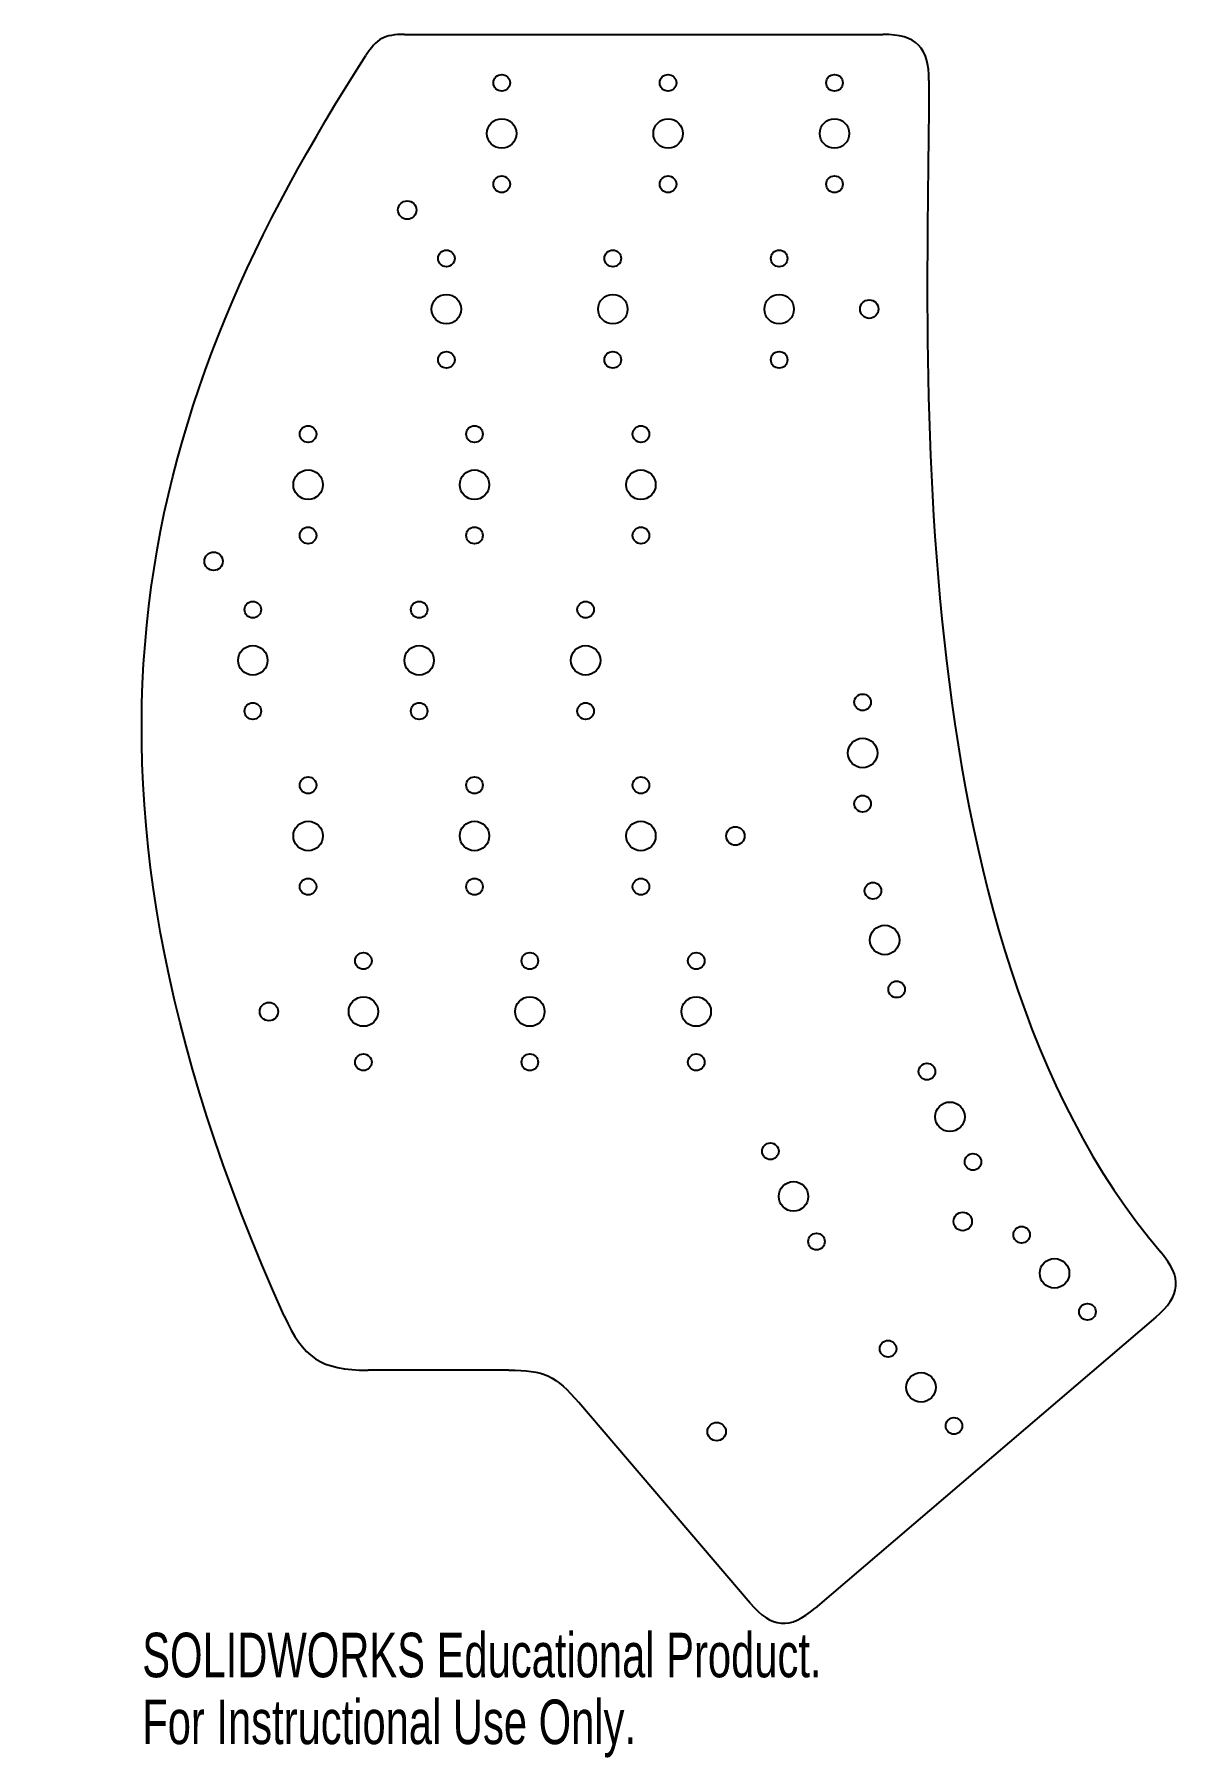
# Model space of a CAD drawing. Header units: millimetres. Extents: x -22 to 102, y -260 to -73.
import ezdxf

# ---------------------------------------------------------------- set-up
doc = ezdxf.new("R2010")
doc.units = ezdxf.units.MM
doc.styles.add('SLDTEXTSTYLE0', font='TXT', dxfattribs={"width": 0.7})

msp = doc.modelspace()

# ---------------------------------------------------------------- linework, layer by layer
at = {"color": 7, "linetype": 'Continuous', "lineweight": 25}
for p, q in [((18.11, -72.96), (69.99, -72.96)), ((99.59, -212.12), (62.63, -243.68)), ((29.4, -217.86), (14.16, -217.86)), ((55.58, -243.12), (37, -221.37))]:
    msp.add_line(p, q, dxfattribs=at)
for centre, radius in [((28.64, -78.21), 0.9), ((46.69, -78.21), 0.9), ((64.74, -78.21), 0.9), ((28.64, -83.71), 1.6), ((46.69, -83.71), 1.6), ((64.74, -83.71), 1.6), ((28.64, -89.21), 0.9), ((46.69, -89.21), 0.9), ((64.74, -89.21), 0.9), ((18.39, -92.01), 1), ((22.64, -97.26), 0.9), ((40.69, -97.26), 0.9), ((58.74, -97.26), 0.9), ((22.64, -102.76), 1.6), ((40.69, -102.76), 1.6), ((58.74, -102.76), 1.6), ((68.51, -102.76), 1), ((22.64, -108.26), 0.9), ((40.69, -108.26), 0.9), ((58.74, -108.26), 0.9), ((7.64, -116.31), 0.9), ((25.69, -116.31), 0.9), ((43.74, -116.31), 0.9), ((7.64, -121.81), 1.6), ((25.69, -121.81), 1.6), ((43.74, -121.81), 1.6), ((7.64, -127.31), 0.9), ((25.69, -127.31), 0.9), ((43.74, -127.31), 0.9), ((-2.61, -130.11), 1), ((1.64, -135.36), 0.9), ((19.69, -135.36), 0.9), ((37.74, -135.36), 0.9), ((1.64, -140.86), 1.6), ((19.69, -140.86), 1.6), ((37.74, -140.86), 1.6), ((1.64, -146.36), 0.9), ((19.69, -146.36), 0.9), ((37.74, -146.36), 0.9), ((67.79, -145.41), 0.9), ((67.79, -150.91), 1.6), ((7.64, -154.41), 0.9), ((25.69, -154.41), 0.9), ((43.74, -154.41), 0.9), ((67.79, -156.41), 0.9), ((7.64, -159.91), 1.6), ((25.69, -159.91), 1.6), ((43.74, -159.91), 1.6), ((53.99, -159.91), 1), ((7.64, -165.41), 0.9), ((25.69, -165.41), 0.9), ((43.74, -165.41), 0.9), ((68.91, -165.85), 0.9), ((70.19, -171.2), 1.6), ((13.64, -173.46), 0.9), ((31.69, -173.46), 0.9), ((49.74, -173.46), 0.9), ((71.48, -176.55), 0.9), ((13.64, -178.96), 1.6), ((31.69, -178.96), 1.6), ((49.74, -178.96), 1.6), ((3.39, -178.96), 1), ((13.64, -184.46), 0.9), ((31.69, -184.46), 0.9), ((49.74, -184.46), 0.9), ((74.77, -185.47), 0.9), ((77.26, -190.37), 1.6), ((57.79, -194.11), 0.9), ((79.76, -195.27), 0.9), ((60.29, -199.01), 1.6), ((78.65, -201.73), 1), ((62.79, -203.91), 0.9), ((85.04, -203.17), 0.9), ((88.61, -207.35), 1.6), ((92.18, -211.53), 0.9), ((70.55, -215.54), 0.9), ((74.13, -219.72), 1.6), ((51.96, -224.52), 1), ((77.7, -223.91), 0.9)]:
    msp.add_circle(centre, radius, dxfattribs=at)
for points in [[(18.11, -72.96), (15.93, -72.96), (15.08, -73.42), (13.9, -75.26)], [(74.99, -77.96), (74.99, -74.37), (73.61, -72.96), (69.99, -72.96)], [(5.04, -211.97), (-22.04, -151.78), (-9.97, -112.41), (13.9, -75.26)], [(74.99, -77.96), (74.99, -104.44), (70.97, -170.91), (100.14, -205.07)], [(99.59, -212.12), (102.32, -209.78), (102.49, -207.82), (100.14, -205.07)], [(5.04, -211.97), (7.09, -216.5), (8.99, -217.86), (14.16, -217.86)], [(29.4, -217.86), (33.23, -217.86), (34.51, -218.45), (37, -221.37)], [(55.58, -243.12), (57.92, -245.86), (59.88, -246.03), (62.63, -243.68)]]:
    msp.add_open_spline(points, degree=3, dxfattribs=at)

# ---------------------------------------------------------------- texts
at = {"color": 7, "linetype": 'Continuous', "char_height": 4.8336, "attachment_point": 1, "style": 'SLDTEXTSTYLE0'}
for s, insert in [('SOLIDWORKS Educational Product.', (-10.35, -246.34)), ('For Instructional Use Only.', (-10.35, -253.59))]:
    msp.add_mtext(s, dxfattribs=dict(at, insert=insert))

doc.saveas('drawing.dxf')
